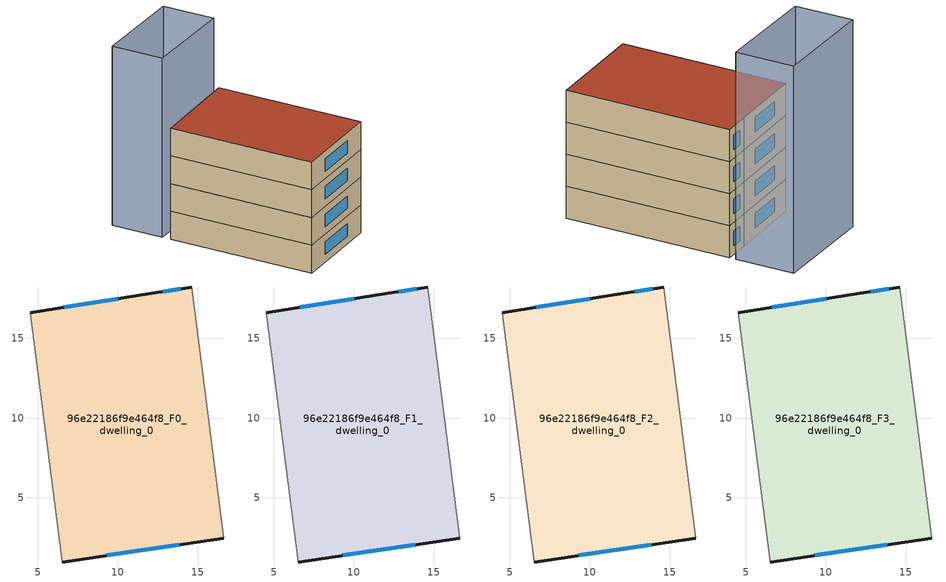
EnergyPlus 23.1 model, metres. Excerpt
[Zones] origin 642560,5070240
96e22186f9e464f8_F0_dwelling_0
 floor ground (EU_floor_Construction): 14.63,18.21 16.63,2.49 6.52,0.99 4.52,16.61 12.13,17.8 z0
 wall outside (EU_wall_Construction): 14.63,18.21 12.13,17.8 4.52,16.61 / 6.52,0.99 16.63,2.49 z0:3
 wall adiabatic (EU_wall_Construction): 4.52,16.61 6.52,0.99 / 16.63,2.49 14.63,18.21 z0:3
 window (EU_Window_Construction): 10.04,17.48 6.62,16.94 / 13.94,18.09 12.82,17.92 / 9.3,1.41 13.85,2.08 z0.83:2.17
96e22186f9e464f8_F1_dwelling_0
 floor to 96e22186f9e464f8_F0_dwelling_0 (EU_floor_Construction): 14.63,18.21 16.63,2.49 6.52,0.99 4.52,16.61 12.13,17.8 z3
 wall outside (EU_wall_Construction): 14.63,18.21 12.13,17.8 4.52,16.61 / 6.52,0.99 16.63,2.49 z3:6
 wall adiabatic (EU_wall_Construction): 4.52,16.61 6.52,0.99 / 16.63,2.49 14.63,18.21 z3:6
 window (EU_Window_Construction): 10.04,17.48 6.62,16.94 / 13.94,18.09 12.82,17.92 / 9.3,1.41 13.85,2.08 z3.83:5.17
96e22186f9e464f8_F2_dwelling_0
 floor to 96e22186f9e464f8_F1_dwelling_0 (EU_floor_Construction): 14.63,18.21 16.63,2.49 6.52,0.99 4.52,16.61 12.13,17.8 z6
 wall outside (EU_wall_Construction): 14.63,18.21 12.13,17.8 4.52,16.61 / 6.52,0.99 16.63,2.49 z6:9
 wall adiabatic (EU_wall_Construction): 4.52,16.61 6.52,0.99 / 16.63,2.49 14.63,18.21 z6:9
 window (EU_Window_Construction): 10.04,17.48 6.62,16.94 / 13.94,18.09 12.82,17.92 / 9.3,1.41 13.85,2.08 z6.83:8.17
96e22186f9e464f8_F3_dwelling_0
 floor to 96e22186f9e464f8_F2_dwelling_0 (EU_floor_Construction): 14.63,18.21 16.63,2.49 6.52,0.99 4.52,16.61 12.13,17.8 z9
 wall outside (EU_wall_Construction): 14.63,18.21 12.13,17.8 4.52,16.61 / 6.52,0.99 16.63,2.49 z9:12
 wall adiabatic (EU_wall_Construction): 4.52,16.61 6.52,0.99 / 16.63,2.49 14.63,18.21 z9:12
 window (EU_Window_Construction): 10.04,17.48 6.62,16.94 / 13.94,18.09 12.82,17.92 / 9.3,1.41 13.85,2.08 z9.83:11.17
 roof outside (EU_roof_Construction): 16.63,2.49 14.63,18.21 12.13,17.8 4.52,16.61 6.52,0.99 z12
shading: 4.33,17.47 3.63,23.01 / 3.63,23.01 13.83,24.31 / 13.83,24.31 14.53,18.76 / 14.53,18.76 4.33,17.47 z0:19.4
[Building]
EU S2 Campaign: North Axis=0; Terrain=City; Solar Distribution=FullExterior
[Site:Location]
Lyon-Bron: Latitude=45.75; Longitude=5; Time Zone=1; Elevation=198
[SizingPeriod:WeatherFileDays]
AnnualSizingPeriod: Begin Month=1; Begin Day of Month=1; End Month=12; End Day of Month=31; Day of Week for Start Day=Monday; Use Weather File Daylight Saving Period=No; Use Weather File Rain and Snow Indicators=No
[MATERIAL]
EU_InternalMass_Material: Roughness=MediumRough; Thickness=0.1; Conductivity=1; Density=1800; Specific Heat=900; Thermal Absorptance=0.9; Solar Absorptance=0.7; Visible Absorptance=0.7
[MATERIAL:NOMASS] Roughness=MediumRough; Thermal Absorptance=0.9; Solar Absorptance=0.7; Visible Absorptance=0.7
Name | Thermal Resistance
EU_wall_NoMass | 0.87146
EU_roof_NoMass | 0.842276
EU_floor_NoMass | 0.496999
[WINDOWMATERIAL:SIMPLEGLAZINGSYSTEM]
EU_Window_SimpleGlazing: UFactor=2.2525; Solar Heat Gain Coefficient=0.76; Visible Transmittance=0.76
[CONSTRUCTION]
EU_wall_Construction: EU_wall_NoMass
EU_roof_Construction: EU_roof_NoMass
EU_floor_Construction: EU_floor_NoMass
EU_InternalMass_Construction: EU_InternalMass_Material
EU_Window_Construction: EU_Window_SimpleGlazing
[ZONE] Type=1; Multiplier=1; Ceiling Height=autocalculate; Floor Area=autocalculate; Part of Total Floor Area=Yes
Name | Volume
96e22186f9e464f8_F0_dwelling_0 | 484.146
96e22186f9e464f8_F1_dwelling_0; 96e22186f9e464f8_F2_dwelling_0 | 484.145
96e22186f9e464f8_F3_dwelling_0 | 1936.58
[INTERNALMASS] Construction=EU_InternalMass_Construction; Surface Area=161.382
Name | Zone or ZoneList
96e22186f9e464f8_F0_dwelling_0_EU_InternalMass | 96e22186f9e464f8_F0_dwelling_0
96e22186f9e464f8_F1_dwelling_0_EU_InternalMass | 96e22186f9e464f8_F1_dwelling_0
96e22186f9e464f8_F2_dwelling_0_EU_InternalMass | 96e22186f9e464f8_F2_dwelling_0
96e22186f9e464f8_F3_dwelling_0_EU_InternalMass | 96e22186f9e464f8_F3_dwelling_0
[OTHEREQUIPMENT] Fuel Type=Electricity; Design Level Calculation Method=Watts/Area; Power per Zone Floor Area=1; Fraction Latent=0; Fraction Radiant=0; Fraction Lost=0; Carbon Dioxide Generation Rate=0; EndUse Subcategory=EU_Step8_InternalGains
Name | Zone or ZoneList or Space or SpaceList | Schedule
EU_Step8_InternalGain_96e22186f9e464f8_F0_dwelling_0_f000 | 96e22186f9e464f8_F0_dwelling_0 | EU_Step8_GainSchedule_96e22186f9e464f8_F0_dwelling_0_f000
EU_Step8_InternalGain_96e22186f9e464f8_F1_dwelling_0_f000 | 96e22186f9e464f8_F1_dwelling_0 | EU_Step8_GainSchedule_96e22186f9e464f8_F1_dwelling_0_f000
EU_Step8_InternalGain_96e22186f9e464f8_F2_dwelling_0_f000 | 96e22186f9e464f8_F2_dwelling_0 | EU_Step8_GainSchedule_96e22186f9e464f8_F2_dwelling_0_f000
EU_Step8_InternalGain_96e22186f9e464f8_F3_dwelling_0_f000 | 96e22186f9e464f8_F3_dwelling_0 | EU_Step8_GainSchedule_96e22186f9e464f8_F3_dwelling_0_f000
[ZONEVENTILATION:DESIGNFLOWRATE] Schedule=EU_AlwaysOn; Design Flow Rate Calculation Method=AirChanges/Hour; Air Changes per Hour=0.425; Ventilation Type=Natural; Fan Pressure Rise=0; Fan Total Efficiency=1; Constant Term Coefficient=1; Temperature Term Coefficient=0; Velocity Term Coefficient=0; Velocity Squared Term Coefficient=0; Minimum Indoor Temperature=-100; Maximum Indoor Temperature=100; Delta Temperature=-100; Minimum Outdoor Temperature=-100; Maximum Outdoor Temperature=100; Maximum Wind Speed=40
Name | Zone or ZoneList or Space or SpaceList
EU_ConstantAir_96e22186f9e464f8_F0_dwelling_0 | 96e22186f9e464f8_F0_dwelling_0
EU_ConstantAir_96e22186f9e464f8_F1_dwelling_0 | 96e22186f9e464f8_F1_dwelling_0
EU_ConstantAir_96e22186f9e464f8_F2_dwelling_0 | 96e22186f9e464f8_F2_dwelling_0
EU_ConstantAir_96e22186f9e464f8_F3_dwelling_0 | 96e22186f9e464f8_F3_dwelling_0
[HVACTEMPLATE:THERMOSTAT] Constant Heating Setpoint=20; Constant Cooling Setpoint=50
EU_HeatOnly_96e22186f9e464f8_F0_dwelling_0; EU_HeatOnly_96e22186f9e464f8_F1_dwelling_0; EU_HeatOnly_96e22186f9e464f8_F2_dwelling_0; EU_HeatOnly_96e22186f9e464f8_F3_dwelling_0
[HVACTEMPLATE:ZONE:IDEALLOADSAIRSYSTEM] System Availability Schedule=EU_AlwaysOn; Maximum Heating Supply Air Temperature=50; Minimum Cooling Supply Air Temperature=13; Maximum Heating Supply Air Humidity Ratio=0.0156; Minimum Cooling Supply Air Humidity Ratio=0.0077; Heating Limit=NoLimit; Cooling Limit=NoLimit; Heating Availability Schedule=EU_AlwaysOn; Cooling Availability Schedule=EU_CoolingOff; Dehumidification Control Type=ConstantSensibleHeatRatio; Cooling Sensible Heat Ratio=0.7; Dehumidification Setpoint=60; Humidification Control Type=None; Humidification Setpoint=30; Outdoor Air Method=None; Outdoor Air Flow Rate per Person=0.00944; Outdoor Air Flow Rate per Zone Floor Area=0; Outdoor Air Flow Rate per Zone=0; Demand Controlled Ventilation Type=None; Outdoor Air Economizer Type=NoEconomizer; Heat Recovery Type=None; Sensible Heat Recovery Effectiveness=0.7; Latent Heat Recovery Effectiveness=0.65
Name | Template Thermostat
96e22186f9e464f8_F0_dwelling_0 | EU_HeatOnly_96e22186f9e464f8_F0_dwelling_0
96e22186f9e464f8_F1_dwelling_0 | EU_HeatOnly_96e22186f9e464f8_F1_dwelling_0
96e22186f9e464f8_F2_dwelling_0 | EU_HeatOnly_96e22186f9e464f8_F2_dwelling_0
96e22186f9e464f8_F3_dwelling_0 | EU_HeatOnly_96e22186f9e464f8_F3_dwelling_0
[SIZING:ZONE] Zone Cooling Design Supply Air Temperature Input Method=SupplyAirTemperature; Zone Cooling Design Supply Air Temperature=13; Zone Heating Design Supply Air Temperature Input Method=SupplyAirTemperature; Zone Heating Design Supply Air Temperature=50; Zone Cooling Design Supply Air Humidity Ratio=0.008; Zone Heating Design Supply Air Humidity Ratio=0.008; Cooling Design Air Flow Method=DesignDay; Cooling Design Air Flow Rate=0; Cooling Minimum Air Flow per Zone Floor Area=0.000762; Cooling Minimum Air Flow=0; Cooling Minimum Air Flow Fraction=0.2; Heating Design Air Flow Method=DesignDay; Heating Design Air Flow Rate=0; Heating Maximum Air Flow per Zone Floor Area=0.002032; Heating Maximum Air Flow=0.141576; Heating Maximum Air Flow Fraction=0.3; Account for Dedicated Outdoor Air System=No; Dedicated Outdoor Air System Control Strategy=NeutralSupplyAir; Dedicated Outdoor Air Low Setpoint Temperature for Design=autosize; Dedicated Outdoor Air High Setpoint Temperature for Design=autosize; Zone Load Sizing Method=Sensible Load Only No Latent Load; Zone Latent Cooling Design Supply Air Humidity Ratio Input Method=HumidityRatioDifference; Zone Cooling Design Supply Air Humidity Ratio Difference=0.005; Zone Latent Heating Design Supply Air Humidity Ratio Input Method=HumidityRatioDifference; Zone Humidification Design Supply Air Humidity Ratio Difference=0.005
96e22186f9e464f8_F0_dwelling_0; 96e22186f9e464f8_F1_dwelling_0; 96e22186f9e464f8_F2_dwelling_0; 96e22186f9e464f8_F3_dwelling_0
[SCHEDULE:CONSTANT]
Name | Hourly Value
EU_AlwaysOn | 1
EU_CoolingOff | 0
[SCHEDULE:FILE] Column Number=1; Rows to Skip at Top=0; Number of Hours of Data=8760; Column Separator=Comma; Interpolate to Timestep=No; Minutes per Item=60; Adjust Schedule for Daylight Savings=Yes
Name | File
EU_Step8_GainSchedule_96e22186f9e464f8_F0_dwelling_0_f000 | ../../schedules/96e22186f9e464f8/96e22186f9e464f8_F0_dwelling_0_f000_gain.csv
EU_Step8_GainSchedule_96e22186f9e464f8_F1_dwelling_0_f000 | ../../schedules/96e22186f9e464f8/96e22186f9e464f8_F1_dwelling_0_f000_gain.csv
EU_Step8_GainSchedule_96e22186f9e464f8_F2_dwelling_0_f000 | ../../schedules/96e22186f9e464f8/96e22186f9e464f8_F2_dwelling_0_f000_gain.csv
EU_Step8_GainSchedule_96e22186f9e464f8_F3_dwelling_0_f000 | ../../schedules/96e22186f9e464f8/96e22186f9e464f8_F3_dwelling_0_f000_gain.csv
